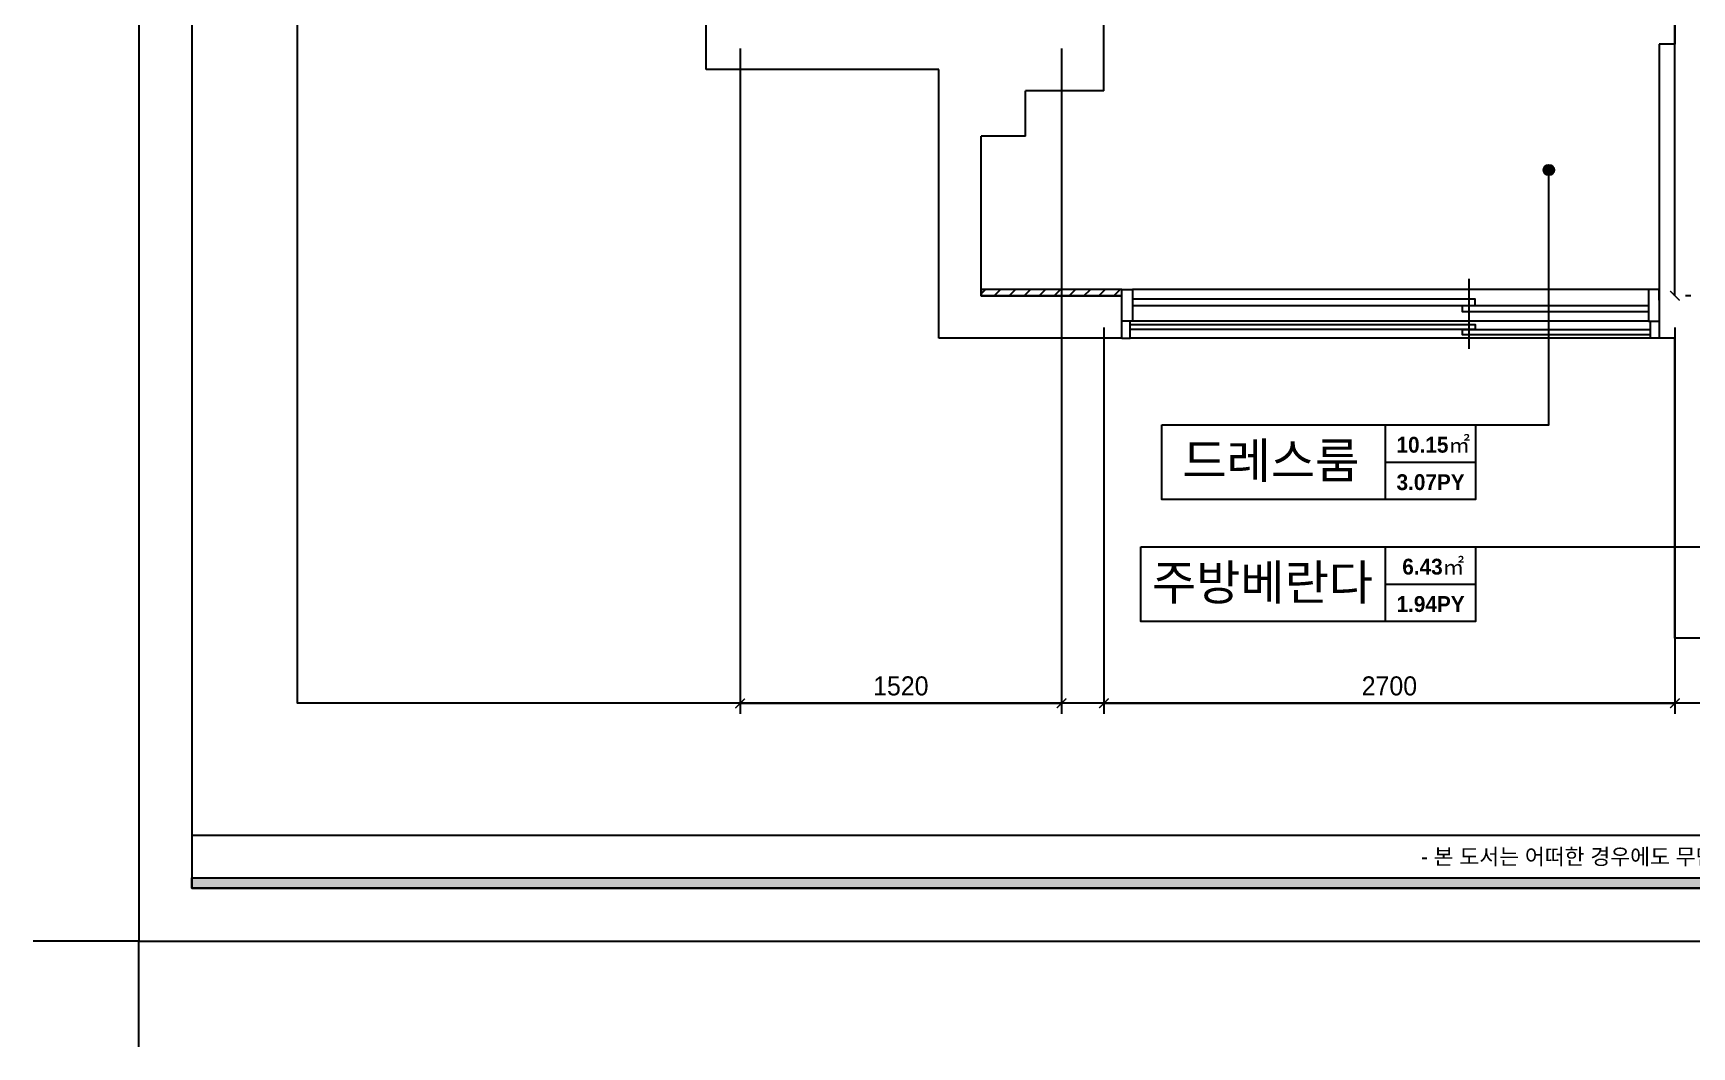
# Model space of a CAD drawing. Header units: millimetres. Extents: x -551172 to 232469, y -3435 to 261611.
# Drawn here: x 168489 to 176331, y 78703 to 83498 of the extents above; entities that cross this region are included whole.
import ezdxf
from ezdxf.enums import TextEntityAlignment as Align

# ---------------------------------------------------------------- set-up
doc = ezdxf.new("R2010")
doc.units = ezdxf.units.MM
doc.header["$LTSCALE"] = 10
doc.header["$PDMODE"] = 3
doc.layers.get('DEFPOINTS').update_dxf_attribs({"color": 248})
for name, color, linetype in [('0-ELC TEXT', 7, 'Continuous'), ('03-TEXT', 3, 'Continuous'), ('03-WAL NEW', 3, 'Continuous'), ('07-DIM WAL', 5, 'Continuous'), ('C-HAT', 251, 'Continuous'), ('F-SYM', 7, 'Continuous'), ('FORM(YOURNAME)-11', 1, 'Continuous'), ('도면층2', 2, 'Continuous'), ('도면층4', 4, 'Continuous')]:
    doc.layers.add(name, color=color, linetype=linetype)
doc.styles.add('YOURNAME', font='HY울릉도M.TTF')
doc.styles.add('넥슨고딕', font='NEXONLv1GothicBold.ttf')
doc.styles.add('코레일둥고', font='Korail_Round_Gothic_Medium.ttf')
doc.dimstyles.new('YOURNAME-50', dxfattribs={"dimscale": 50, "dimtxt": 1.8, "dimasz": 0.9, "dimexe": 1, "dimexo": 3, "dimgap": 0.7, "dimtad": 1, "dimdec": 0, "dimzin": 0, "dimdsep": 46, "dimtxsty": 'YOURNAME', "dimblk": 'ARCHTICK', "dimcen": 0, "dimclrd": 1, "dimclre": 1, "dimclrt": 7, "dimadec": 0, "dimazin": 0, "dimtfac": 1, "dimtdec": 0, "dimtix": 1, "dimtmove": 2, "dimatfit": 3, "dimldrblk": 'ARCHTICK', "dimfxl": 1, "dimtolj": 1, "dimtzin": 0, "dimarcsym": 0})

# ---------------------------------------------------------------- blocks, each defined once
blk = doc.blocks.new('FORM-PLAN')
at = {"layer": 'FORM(YOURNAME)-11'}
h = blk.add_hatch(color=256, dxfattribs=at)
h.dxf.hatch_style = 1
h.paths.add_polyline_path([(-71444, 55115), (10556, 55115), (10556, 54915), (-71444, 54915)])
h.paths.add_polyline_path([(-71444, -2085), (10556, -2085), (10556, -2285), (-71444, -2285)])
at = {"layer": 'DEFPOINTS', "color": 158}
blk.add_line((1346, -1285), (-71444, -1285), dxfattribs=at)
for points in [[(-71444, -2285), (10556, -2285), (10556, 55115), (-71444, 55115)], [(-69444, 53115), (-64, 53115), (-64, 1215), (-69444, 1215)]]:
    blk.add_lwpolyline(points, close=True, dxfattribs=at)
at = {"layer": 'DEFPOINTS', "color": 1}
blk.add_lwpolyline([(-72444, -5285), (-72444, -3285), (-74444, -3285)], dxfattribs=at)
at = {"layer": 'FORM(YOURNAME)-11', "color": 250}
blk.add_lwpolyline([(-72444, -3285), (11556, -3285), (11556, 56115), (-72444, 56115)], close=True, dxfattribs=at)
at = {"layer": 'FORM(YOURNAME)-11'}
blk.add_lwpolyline([(-71444, -2085), (10556, -2085), (10556, -2285), (-71444, -2285)], close=True, dxfattribs=at)
at = {"layer": 'FORM(YOURNAME)-11', "color": 1, "style": 'YOURNAME'}
blk.add_text("- 본 도서는 어떠한 경우에도 무단으로 도용할 수 없으며 도용시 '지적재산권' 보호에 관한 법률에 의거, 법적 분쟁이 발생합니다.  또한 본 도서에 관한 모든 저작권은 당사에 있습니다. -", height=300, dxfattribs=at).set_placement((-32990, -1685), align=Align.MIDDLE_CENTER)
at = {"layer": 'FORM(YOURNAME)-11', "color": 3, "style": 'YOURNAME'}
for tag, height, p in [('1', 450, (9905, 18188)), ('2', 450, (9905, 17544)), ('3', 450, (9905, 16257)), ('4', 450, (9905, 14326)), ('5', 515, (9905, 12009)), ('6', 515, (9905, 9757)), ('7', 515, (9905, 7504)), ('8', 515, (9905, 5252)), ('9', 515, (9905, 2999)), ('10', 515, (5655, 811)), ('11', 515, (9905, 747)), ('12', 515, (5655, -1441)), ('13', 515, (9905, -1441))]:
    blk.add_attdef(tag, text='', height=height, dxfattribs=at).set_placement(p, align=Align.MIDDLE_RIGHT)
blk = doc.blocks.new('_ArchTick')
at = {"color": 0, "linetype": 'ByBlock', "const_width": 0.15}
blk.add_lwpolyline([(-0.5, -0.5), (0.5, 0.5)], dxfattribs=at)
blk = doc.blocks.new('*D321')
at = {"layer": '07-DIM WAL', "color": 1, "lineweight": -2, "transparency": 16777216}
for p, q in [((173551.4, 82105.3), (173551.4, 80277.8)), ((176251.4, 82105.3), (176251.4, 80277.8)), ((173551.4, 80327.8), (176251.4, 80327.8))]:
    blk.add_line(p, q, dxfattribs=at)
at = {"layer": 'DEFPOINTS', "color": 0, "transparency": 16777216}
for p in [(173551.4, 82255.3), (176251.4, 82255.3), (176251.4, 80327.8)]:
    blk.add_point(p, dxfattribs=at)
at = {"layer": '07-DIM WAL', "color": 1, "lineweight": -2, "transparency": 16777216, "xscale": 45, "yscale": 45, "zscale": 45, "rotation": 180}
blk.add_blockref('_ArchTick', (173551.4, 80327.8), dxfattribs=at)
at = {"layer": '07-DIM WAL', "color": 1, "lineweight": -2, "transparency": 16777216, "xscale": 45, "yscale": 45, "zscale": 45}
blk.add_blockref('_ArchTick', (176251.4, 80327.8), dxfattribs=at)
at = {"layer": '07-DIM WAL', "color": 7, "transparency": 16777216, "insert": (174901.4, 80409.6), "char_height": 90, "attachment_point": 5, "style": 'YOURNAME'}
blk.add_mtext('\\A1;2700', dxfattribs=at)
blk = doc.blocks.new('*D322')
at = {"layer": '07-DIM WAL', "color": 1, "lineweight": -2, "transparency": 16777216}
for p, q in [((171831.4, 83425.3), (171831.4, 80277.8)), ((173351.4, 83425.3), (173351.4, 80277.8)), ((171831.4, 80327.8), (173351.4, 80327.8))]:
    blk.add_line(p, q, dxfattribs=at)
at = {"layer": 'DEFPOINTS', "color": 0, "transparency": 16777216}
for p in [(171831.4, 83575.3), (173351.4, 83575.3), (173351.4, 80327.8)]:
    blk.add_point(p, dxfattribs=at)
at = {"layer": '07-DIM WAL', "color": 1, "lineweight": -2, "transparency": 16777216, "xscale": 45, "yscale": 45, "zscale": 45, "rotation": 180}
blk.add_blockref('_ArchTick', (171831.4, 80327.8), dxfattribs=at)
at = {"layer": '07-DIM WAL', "color": 1, "lineweight": -2, "transparency": 16777216, "xscale": 45, "yscale": 45, "zscale": 45}
blk.add_blockref('_ArchTick', (173351.4, 80327.8), dxfattribs=at)
at = {"layer": '07-DIM WAL', "color": 7, "transparency": 16777216, "insert": (172591.4, 80409.6), "char_height": 90, "attachment_point": 5, "style": 'YOURNAME'}
blk.add_mtext('\\A1;1520', dxfattribs=at)
blk = doc.blocks.new('*D325')
at = {"layer": '07-DIM WAL', "color": 1, "lineweight": -2, "transparency": 16777216}
for p, q in [((176251.4, 82255.3), (176251.4, 85855.3)), ((176326.4, 85855.3), (176301.4, 85855.3)), ((176326.4, 82255.3), (176301.4, 82255.3))]:
    blk.add_line(p, q, dxfattribs=at)
at = {"layer": 'DEFPOINTS', "color": 0, "transparency": 16777216}
for p in [(176176.4, 85855.3), (176251.4, 85855.3), (176176.4, 82255.3)]:
    blk.add_point(p, dxfattribs=at)
at = {"layer": '07-DIM WAL', "color": 1, "lineweight": -2, "transparency": 16777216, "xscale": 45, "yscale": 45, "zscale": 45}
for p, rotation in [((176251.4, 85855.3), 90), ((176251.4, 82255.3), 270)]:
    blk.add_blockref('_ArchTick', p, dxfattribs=dict(at, rotation=rotation))
at = {"layer": '07-DIM WAL', "color": 7, "transparency": 16777216, "insert": (176169.5, 84055.3), "char_height": 90, "attachment_point": 5, "rotation": 90, "style": 'YOURNAME'}
blk.add_mtext('\\A1;3600', dxfattribs=at)

msp = doc.modelspace()

# ---------------------------------------------------------------- hatches: boundary and pattern name
at = {"layer": '0-ELC TEXT'}
h = msp.add_hatch(color=256, dxfattribs=at)
h.dxf.hatch_style = 1
edge = h.paths.add_edge_path()
edge.add_arc((175655.6, 82850.6), 25, 180, 540, ccw=False)
at = {"layer": 'C-HAT'}
h = msp.add_hatch(dxfattribs=at)
h.set_pattern_fill('_USER', color=256, scale=50, angle=45, pattern_type=0)
h.set_pattern_definition([(45, (8330, 920), (-35.355339, 35.355339), [])])
h.paths.add_polyline_path([(173636.4, 82285.3), (172971.4, 82285.3), (172971.4, 82255.3), (173636.4, 82255.3)])

# ---------------------------------------------------------------- linework, layer by layer
at = {"layer": '0-ELC TEXT'}
for p, q in [((174883.4, 81291.5), (174883.4, 81645.2)), ((174883.4, 81468.3), (175308.1, 81468.3)), ((174883.4, 80714.9), (174883.4, 81068.6)), ((175308.1, 81068.6), (176750.3, 81068.6)), ((174883.4, 80891.7), (175308.1, 80891.7))]:
    msp.add_line(p, q, dxfattribs=at)
msp.add_lwpolyline([(175308.1, 81645.2), (175655.6, 81645.2), (175655.6, 82850.6)], dxfattribs=at)
for points in [[(173826.2, 81645.2), (175308.1, 81645.2), (175308.1, 81291.5), (173826.2, 81291.5)], [(173726.2, 81068.6), (175308.1, 81068.6), (175308.1, 80714.9), (173726.2, 80714.9)]]:
    msp.add_lwpolyline(points, close=True, dxfattribs=at)
msp.add_circle((175655.6, 82850.6), 25, dxfattribs=at)
at = {"layer": '03-WAL NEW'}
msp.add_lwpolyline([(173636.4, 82285.3), (172971.4, 82285.3), (172971.4, 82255.3), (173636.4, 82255.3)], close=True, dxfattribs=at)
at = {"layer": '도면층2'}
for p, q in [((171671.4, 83325.3), (171671.4, 92705.3)), ((173551.4, 83225.3), (173551.4, 85855.3)), ((176251.4, 85855.3), (176251.4, 83445.3)), ((176251.4, 83445.3), (176176.4, 83445.3)), ((176176.4, 83445.3), (176176.4, 82055.3)), ((172771.4, 83325.3), (171671.4, 83325.3)), ((172771.4, 82055.3), (172771.4, 83325.3)), ((173181.4, 83010.3), (173181.4, 83225.3)), ((173551.4, 83225.3), (173181.4, 83225.3)), ((172971.4, 82255.3), (172971.4, 83010.3)), ((173181.4, 83010.3), (172971.4, 83010.3)), ((173636.4, 82255.3), (172971.4, 82255.3)), ((173636.4, 82055.3), (173636.4, 82255.3)), ((173636.4, 82055.3), (172771.4, 82055.3)), ((176251.4, 82055.3), (176176.4, 82055.3)), ((176251.4, 80635.3), (176251.4, 82055.3)), ((176551.4, 80635.3), (176251.4, 80635.3))]:
    msp.add_line(p, q, dxfattribs=at)
at = {"layer": '도면층4'}
for p, q in [((176126.4, 82285.3), (173686.4, 82285.3)), ((175276.4, 82335.3), (175276.4, 82005.3)), ((176126.4, 82135.3), (173686.4, 82135.3)), ((176136.4, 82055.3), (173676.4, 82055.3))]:
    msp.add_line(p, q, dxfattribs=at)
for points in [[(173636.4, 82235.3), (173636.4, 82285.3), (173686.4, 82285.3), (173686.4, 82135.3), (173636.4, 82135.3)], [(176176.4, 82235.3), (176176.4, 82285.3), (176126.4, 82285.3), (176126.4, 82135.3), (176176.4, 82135.3)], [(173686.4, 82210.3), (175306.4, 82210.3), (175306.4, 82240.3), (173686.4, 82240.3)], [(176126.4, 82180.3), (175246.4, 82180.3), (175246.4, 82210.3), (176126.4, 82210.3)], [(173636.4, 82055.3), (173676.4, 82055.3), (173676.4, 82135.3)], [(173676.4, 82120.3), (175306.4, 82120.3), (175306.4, 82095.3), (173676.4, 82095.3)], [(176176.4, 82055.3), (176136.4, 82055.3), (176136.4, 82135.3)], [(176136.4, 82070.3), (175246.4, 82070.3), (175246.4, 82095.3), (176136.4, 82095.3)]]:
    msp.add_lwpolyline(points, dxfattribs=at)

# ---------------------------------------------------------------- block references
at = {"layer": 'F-SYM', "xscale": 0.2500000000000001, "yscale": 0.2500000000000001, "zscale": 0.2500000000000001}
msp.add_blockref('FORM-PLAN', (187099.9, 80024), dxfattribs=at)

# ---------------------------------------------------------------- texts
at = {"layer": '03-TEXT'}
for s, height, style, p in [('드레스룸', 166.67, '코레일둥고', (174340.9, 81393)), ('10.15㎡', 75, '넥슨고딕', (175109, 81513.4)), ('3.07PY', 75, '넥슨고딕', (175096.2, 81336.5)), ('6.43㎡', 75, '넥슨고딕', (175109, 80936.8)), ('주방베란다', 166.67, '코레일둥고', (174301.4, 80816.4)), ('1.94PY', 75, '넥슨고딕', (175096.2, 80759.9))]:
    msp.add_text(s, height=height, dxfattribs=dict(at, style=style)).set_placement(p, align=Align.CENTER)

# ---------------------------------------------------------------- dimensions: what is measured, and where the dimension line sits
at = {"layer": '07-DIM WAL'}
for base, p1, p2, angle, picture, middle in [((176251.4, 85855.3), (176176.4, 82255.3), (176176.4, 85855.3), 90, '*D325', (176169.5, 84055.3)), ((173351.4, 80327.8), (171831.4, 83575.3), (173351.4, 83575.3), 180, '*D322', (172591.4, 80409.6)), ((176251.4, 80327.8), (173551.4, 82255.3), (176251.4, 82255.3), 180, '*D321', (174901.4, 80409.6))]:
    dim = msp.add_linear_dim(base=base, p1=p1, p2=p2, angle=angle, dimstyle='YOURNAME-50', dxfattribs=at)
    dim.commit()
    dim.dimension.update_dxf_attribs({"geometry": picture, "text_midpoint": middle})

doc.saveas('drawing.dxf')
